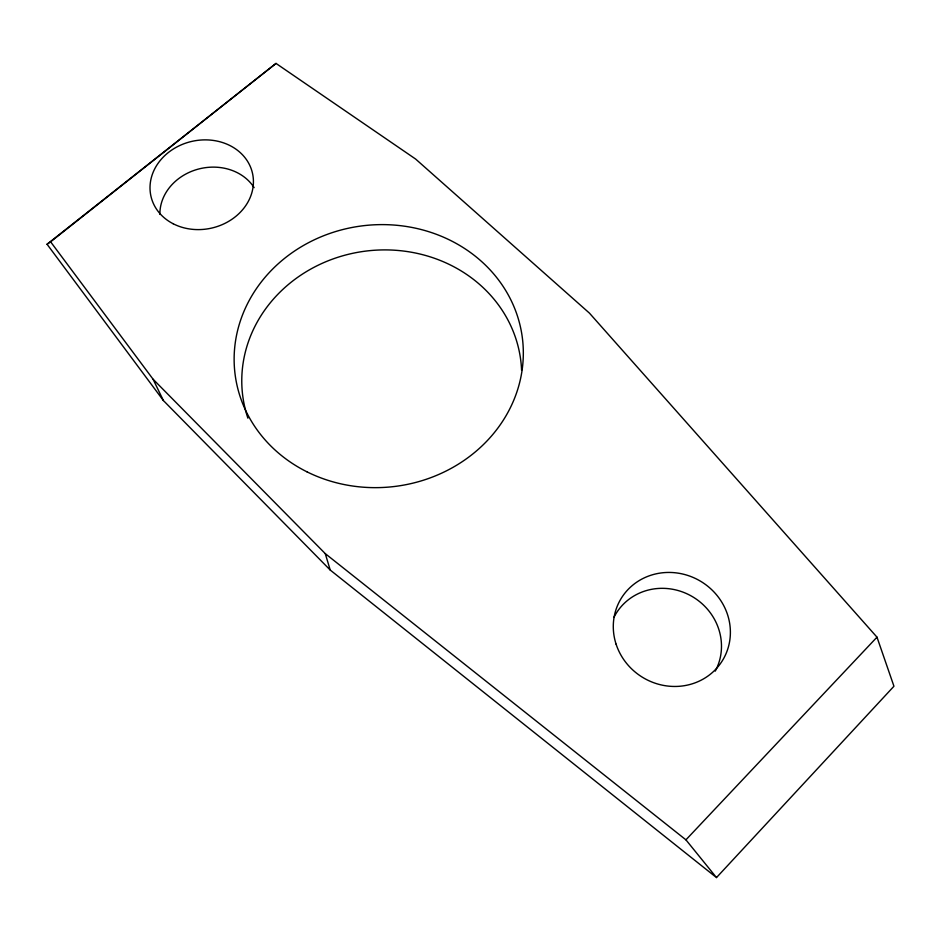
<?xml version="1.0" encoding="UTF-8"?>
<svg xmlns="http://www.w3.org/2000/svg" width="941" height="941" viewBox="0 0 941 941"><rect width="100%" height="100%" fill="white"/><g stroke="black" fill="none" stroke-linecap="round" stroke-linejoin="round"><path stroke-width="1.41" d="M716.489 877.577L893.95 686.248L876.988 637.163L589.442 313.13L415.616 159.041L276.019 63.423L47.05 244.237L163.381 400.537L330.22 570.046L716.489 877.577L685.93 839.842L325.268 553.626L153.077 379.223L50.602 241.802L47.05 244.237M685.93 839.842L876.988 637.163M50.602 241.802L276.019 63.423M153.077 379.223L163.381 400.537M325.268 553.626L330.22 570.046M159.899 214.419A50.449 43.427 -13 0 1 197.422 169.345A50.449 43.427 -13 0 1 254.129 187.635M613.92 617.414A57.377 54.366 32.4 0 1 689.988 595.288A57.377 54.366 32.4 0 1 715.278 671.109M247.895 418.169A140.138 127.858 -7.1 0 1 358.427 252.2A140.138 127.858 -7.1 0 1 521.585 370.225M616.108 644.209A59.412 56.131 31 0 0 715.266 669.769A59.412 56.131 31 0 0 684.131 574.375A59.412 56.131 31 0 0 616.108 644.209M173.156 223.746A52.049 44.462 -12.8 0 0 253.329 184.436A52.049 44.462 -12.8 0 0 178.684 146.031A52.049 44.462 -12.8 0 0 173.156 223.746M306.966 471.829A144.796 131.317 -7 0 0 523.325 352.475A144.796 131.317 -7 0 0 305.896 244.107A144.796 131.317 -7 0 0 306.966 471.829"/></g></svg>
